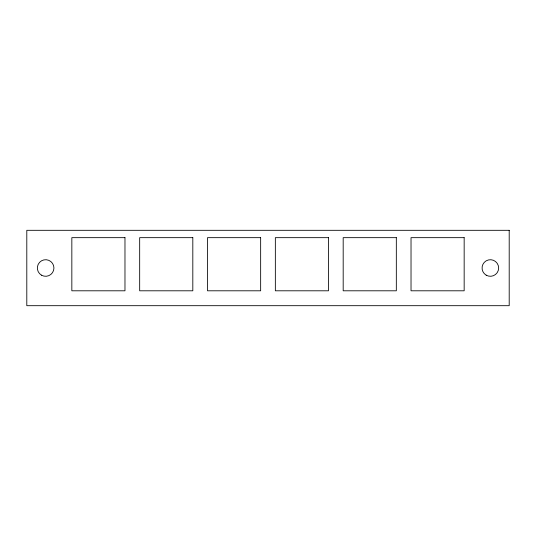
<?xml version="1.0" encoding="UTF-8"?>
<svg xmlns="http://www.w3.org/2000/svg" width="536" height="536" viewBox="0 0 536 536"><rect width="100%" height="100%" fill="white"/><g stroke="black" fill="none" stroke-linecap="round" stroke-linejoin="round"><path stroke-width="0.8" d="M509.2 230.312L26.8 230.312L26.8 305.688L509.2 305.688L509.2 230.312M124.975 237.662L71.837 237.662L71.837 290.8L124.975 290.8L124.975 237.662M192.813 237.662L139.675 237.662L139.675 290.8L192.813 290.8L192.813 237.662M260.65 237.662L207.512 237.662L207.512 290.8L260.65 290.8L260.65 237.662M328.488 237.662L275.35 237.662L275.35 290.8L328.488 290.8L328.488 237.662M396.325 237.662L343.187 237.662L343.187 290.8L396.325 290.8L396.325 237.662M464.163 237.662L411.025 237.662L411.025 290.8L464.163 290.8L464.163 237.662M486.212 275.182A8.295 8.295 0 0 0 498.648 268A8.295 8.295 0 0 0 486.212 260.818A8.295 8.295 0 0 0 486.212 275.182M41.5 275.182A8.295 8.295 0 0 0 53.935 268A8.295 8.295 0 0 0 41.5 260.818A8.295 8.295 0 0 0 41.5 275.182"/></g></svg>
